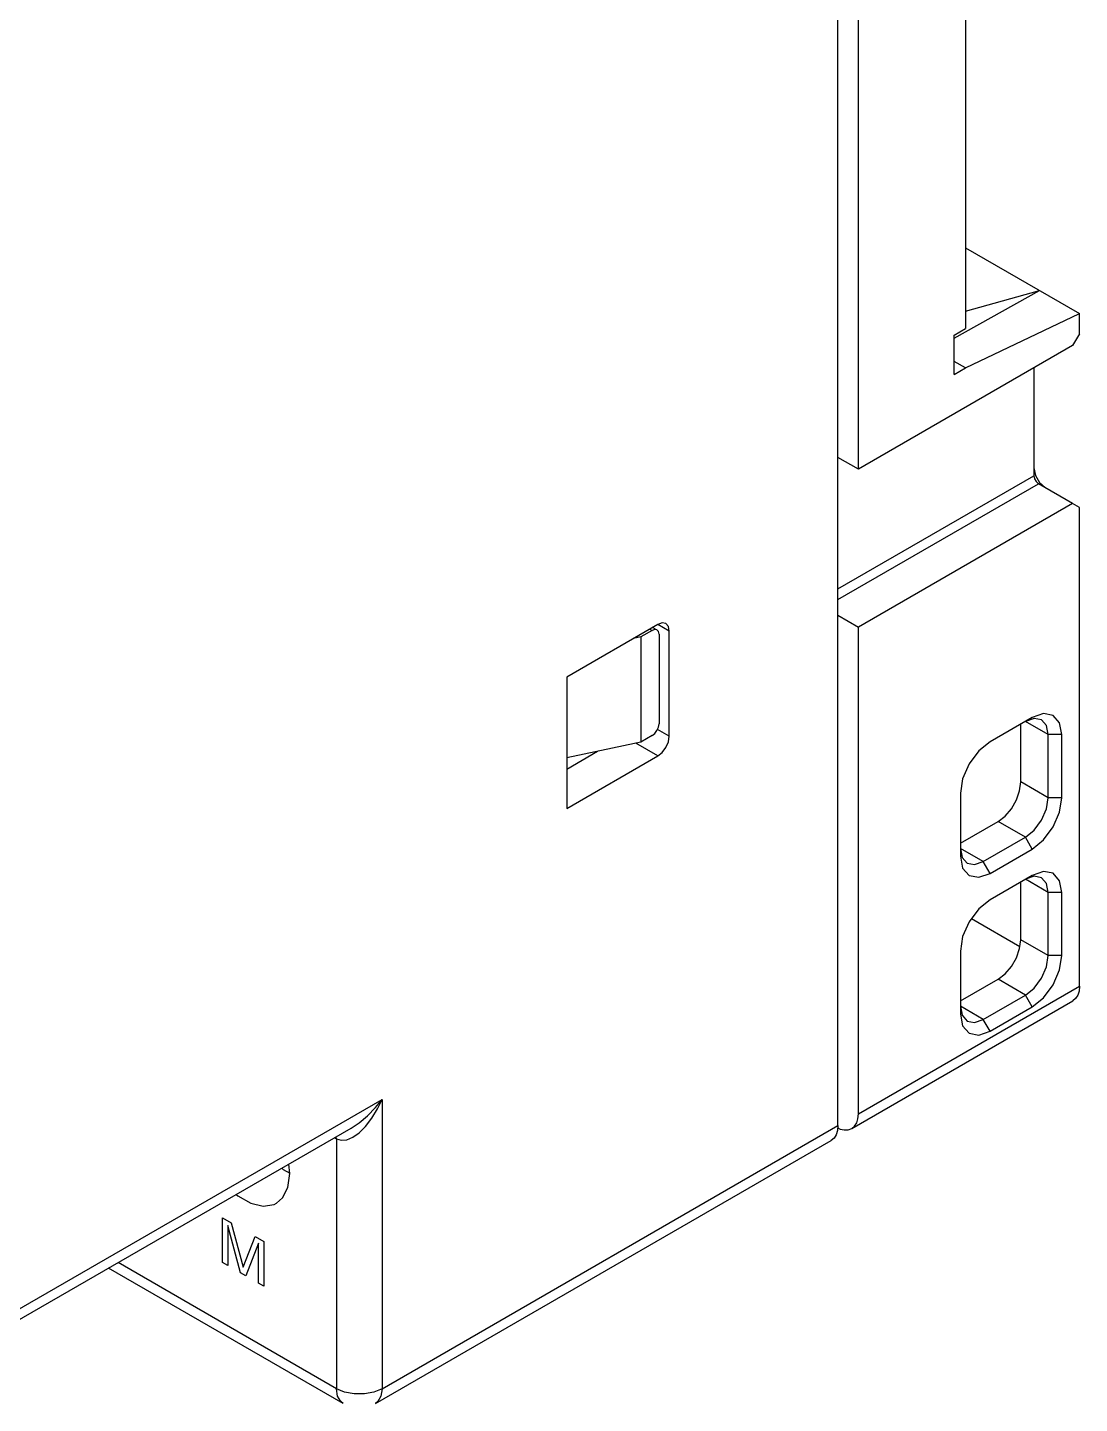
# Model space of a CAD drawing. Extents: x 0 to 420, y 0 to 297.
# Drawn here: x 199.17 to 231.8, y 100.49 to 143.19 of the extents above; entities that cross this region are included whole.
import ezdxf

# ---------------------------------------------------------------- set-up
doc = ezdxf.new("R2010")
doc.units = 0
doc.header["$LTSCALE"] = 23.1
doc.layers.add('40000_ISO', color=7, linetype='CONTINUOUS')

msp = doc.modelspace()

# ---------------------------------------------------------------- linework, layer by layer
at = {"layer": '40000_ISO', "color": 7, "linetype": 'CONTINUOUS'}
for p, q in [((224.308, 109.111), (224.308, 180.963)), ((224.945, 129.483), (224.945, 160.51)), ((228.268, 159.652), (228.268, 133.851)), ((228.268, 136.351), (231.804, 134.31)), ((227.915, 133.545), (230.566, 135.024)), ((228.268, 134.391), (230.566, 135.024)), ((228.268, 132.626), (231.804, 134.31)), ((231.804, 133.687), (231.804, 134.31)), ((227.915, 133.647), (228.268, 133.851)), ((231.804, 133.687), (231.592, 133.32)), ((231.592, 133.32), (224.945, 129.483)), ((227.915, 132.422), (227.915, 133.647)), ((228.268, 132.626), (227.915, 132.83)), ((227.915, 132.422), (228.268, 132.626)), ((230.389, 132.626), (230.389, 129.278)), ((224.945, 129.483), (224.308, 129.85)), ((230.389, 129.523), (230.437, 129.292)), ((224.308, 125.767), (230.389, 129.278)), ((224.308, 125.441), (230.531, 129.033)), ((230.389, 129.278), (230.408, 129.186)), ((230.408, 129.186), (230.46, 129.096)), ((230.437, 129.292), (230.566, 129.068)), ((230.46, 129.096), (230.531, 129.033)), ((231.592, 128.421), (230.531, 129.033)), ((230.566, 129.068), (230.743, 128.911)), ((231.592, 128.421), (224.945, 124.583)), ((231.804, 128.299), (231.592, 128.421)), ((231.804, 113.438), (231.804, 128.299)), ((218.858, 124.712), (218.722, 124.665)), ((218.972, 124.69), (218.858, 124.712)), ((219.049, 124.602), (218.972, 124.69)), ((224.308, 124.951), (224.945, 124.583)), ((218.722, 124.665), (215.894, 123.032)), ((218.192, 124.277), (217.969, 124.23)), ((218.545, 124.481), (218.192, 124.277)), ((218.192, 124.277), (218.192, 121.011)), ((218.475, 124.522), (218.545, 124.481)), ((218.627, 124.51), (218.545, 124.481)), ((218.563, 124.573), (218.642, 124.527)), ((218.695, 124.496), (218.627, 124.51)), ((218.741, 124.443), (218.695, 124.496)), ((219.076, 124.461), (218.722, 124.665)), ((218.758, 124.359), (218.741, 124.443)), ((218.758, 124.359), (218.758, 121.583)), ((219.076, 124.461), (219.049, 124.602)), ((219.076, 121.195), (219.076, 124.461)), ((224.945, 109.478), (224.945, 124.583)), ((215.894, 123.032), (215.894, 118.95)), ((230.336, 121.777), (229.028, 121.021)), ((230.395, 121.748), (230.124, 121.654)), ((230.688, 121.899), (230.336, 121.777)), ((230.624, 121.704), (230.395, 121.748)), ((230.778, 121.527), (230.624, 121.704)), ((230.986, 121.841), (230.688, 121.899)), ((231.186, 121.612), (230.986, 121.841)), ((218.545, 121.215), (218.627, 121.281)), ((218.627, 121.281), (218.695, 121.374)), ((218.695, 121.374), (218.741, 121.48)), ((219.076, 121.195), (218.71, 121.406)), ((218.741, 121.48), (218.758, 121.583)), ((229.983, 119.776), (229.983, 121.573)), ((230.831, 121.246), (230.124, 121.654)), ((230.831, 121.246), (230.778, 121.527)), ((231.256, 121.246), (231.186, 121.612)), ((218.192, 121.011), (215.894, 120.526)), ((218.722, 120.583), (218.037, 120.979)), ((218.545, 121.215), (218.192, 121.011)), ((218.858, 120.692), (218.972, 120.847)), ((218.972, 120.847), (219.049, 121.023)), ((219.049, 121.023), (219.076, 121.195)), ((229.028, 121.021), (228.677, 120.738)), ((231.256, 121.246), (230.831, 121.246)), ((230.831, 119.286), (230.831, 121.246)), ((231.256, 119.286), (231.256, 121.246)), ((215.894, 120.174), (216.854, 120.729)), ((215.894, 118.95), (218.722, 120.583)), ((218.722, 120.583), (218.858, 120.692)), ((228.677, 120.738), (228.378, 120.335)), ((228.378, 120.335), (228.179, 119.876)), ((228.179, 119.876), (228.109, 119.429)), ((229.948, 119.504), (229.983, 119.776)), ((230.831, 119.286), (229.983, 119.776)), ((228.109, 119.429), (228.109, 117.47)), ((229.691, 118.947), (229.848, 119.218)), ((229.848, 119.218), (229.948, 119.504)), ((230.778, 118.943), (230.831, 119.286)), ((231.256, 119.286), (230.831, 119.286)), ((231.186, 118.84), (231.256, 119.286)), ((229.276, 118.552), (229.494, 118.718)), ((229.494, 118.718), (229.691, 118.947)), ((230.624, 118.589), (230.778, 118.943)), ((230.986, 118.38), (231.186, 118.84)), ((228.109, 117.878), (229.276, 118.552)), ((230.124, 118.062), (229.276, 118.552)), ((230.395, 118.28), (230.624, 118.589)), ((230.688, 117.978), (230.986, 118.38)), ((228.816, 117.306), (230.124, 118.062)), ((230.124, 118.062), (230.395, 118.28)), ((230.336, 117.694), (230.124, 118.062)), ((230.336, 117.694), (230.688, 117.978)), ((228.816, 117.306), (228.109, 117.715)), ((228.109, 117.715), (228.163, 117.433)), ((228.109, 117.47), (228.179, 117.104)), ((228.163, 117.433), (228.316, 117.257)), ((229.028, 116.939), (230.336, 117.694)), ((228.179, 117.104), (228.378, 116.875)), ((228.316, 117.257), (228.546, 117.212)), ((228.546, 117.212), (228.816, 117.306)), ((229.028, 116.939), (228.816, 117.306)), ((228.378, 116.875), (228.677, 116.817)), ((228.677, 116.817), (229.028, 116.939)), ((230.336, 116.878), (229.028, 116.122)), ((229.983, 114.877), (229.983, 116.674)), ((230.395, 116.849), (230.124, 116.755)), ((230.831, 116.347), (230.124, 116.755)), ((230.688, 117), (230.336, 116.878)), ((230.624, 116.805), (230.395, 116.849)), ((230.778, 116.628), (230.624, 116.805)), ((230.986, 116.942), (230.688, 117)), ((230.831, 116.347), (230.778, 116.628)), ((231.186, 116.713), (230.986, 116.942)), ((231.256, 116.347), (231.186, 116.713)), ((231.256, 116.347), (230.831, 116.347)), ((230.831, 114.387), (230.831, 116.347)), ((231.256, 114.387), (231.256, 116.347)), ((228.677, 115.839), (228.378, 115.436)), ((229.028, 116.122), (228.677, 115.839)), ((228.378, 115.436), (228.179, 114.977)), ((228.452, 115.536), (229.956, 114.668)), ((228.179, 114.977), (228.109, 114.53)), ((229.948, 114.605), (229.983, 114.877)), ((230.831, 114.387), (229.983, 114.877)), ((228.109, 114.53), (228.109, 112.571)), ((229.848, 114.319), (229.948, 114.605)), ((229.494, 113.819), (229.691, 114.048)), ((229.691, 114.048), (229.848, 114.319)), ((230.624, 113.69), (230.778, 114.044)), ((230.778, 114.044), (230.831, 114.387)), ((231.256, 114.387), (230.831, 114.387)), ((231.186, 113.941), (231.256, 114.387)), ((228.109, 112.979), (229.276, 113.653)), ((229.276, 113.653), (229.494, 113.819)), ((230.124, 113.163), (229.276, 113.653)), ((230.395, 113.381), (230.624, 113.69)), ((230.986, 113.481), (231.186, 113.941)), ((224.945, 109.478), (231.804, 113.438)), ((228.816, 112.407), (230.124, 113.163)), ((230.124, 113.163), (230.395, 113.381)), ((230.336, 112.795), (230.124, 113.163)), ((230.688, 113.079), (230.986, 113.481)), ((231.79, 113.287), (231.75, 113.157)), ((231.804, 113.438), (231.79, 113.287)), ((224.738, 109.02), (231.597, 112.98)), ((228.816, 112.407), (228.109, 112.816)), ((228.109, 112.816), (228.163, 112.534)), ((229.028, 112.04), (230.336, 112.795)), ((230.336, 112.795), (230.688, 113.079)), ((231.684, 113.053), (231.597, 112.98)), ((231.75, 113.157), (231.684, 113.053)), ((228.109, 112.571), (228.179, 112.205)), ((228.163, 112.534), (228.316, 112.358)), ((228.316, 112.358), (228.546, 112.313)), ((228.546, 112.313), (228.816, 112.407)), ((229.028, 112.04), (228.816, 112.407)), ((228.179, 112.205), (228.378, 111.976)), ((228.378, 111.976), (228.677, 111.918)), ((228.677, 111.918), (229.028, 112.04)), ((197.933, 102.865), (210.166, 109.927)), ((209.96, 109.673), (210.166, 109.927)), ((210.025, 109.635), (210.166, 109.927)), ((210.166, 109.927), (210.166, 100.946)), ((209.455, 109.201), (209.711, 109.415)), ((209.652, 109.087), (209.845, 109.338)), ((209.711, 109.415), (209.96, 109.673)), ((209.845, 109.338), (210.025, 109.635)), ((224.891, 109.197), (224.931, 109.327)), ((224.931, 109.327), (224.945, 109.478)), ((197.726, 102.407), (209.209, 109.037)), ((209.209, 109.037), (209.455, 109.201)), ((209.26, 108.749), (209.456, 108.89)), ((209.456, 108.89), (209.652, 109.087)), ((210.166, 100.946), (224.308, 109.111)), ((224.295, 108.959), (224.255, 108.829)), ((224.308, 109.111), (224.295, 108.959)), ((224.302, 109.04), (224.376, 109.006)), ((224.376, 109.006), (224.508, 108.976)), ((224.508, 108.976), (224.63, 108.981)), ((224.63, 108.981), (224.738, 109.02)), ((224.738, 109.02), (224.826, 109.093)), ((224.826, 109.093), (224.891, 109.197)), ((208.691, 108.738), (208.752, 108.703)), ((208.752, 108.703), (208.74, 108.766)), ((208.752, 108.703), (208.898, 108.655)), ((208.752, 108.703), (208.752, 100.946)), ((208.898, 108.655), (209.071, 108.669)), ((209.071, 108.669), (209.26, 108.749)), ((209.959, 100.488), (224.101, 108.653)), ((224.189, 108.726), (224.101, 108.653)), ((224.255, 108.829), (224.189, 108.726)), ((207.057, 107.794), (207.101, 107.754)), ((207.101, 107.754), (207.3, 107.639)), ((207.245, 107.194), (207.302, 107.621)), ((207.302, 107.621), (207.268, 107.916)), ((207.078, 106.868), (207.245, 107.194)), ((205.643, 106.978), (205.687, 106.937)), ((205.687, 106.937), (206.09, 106.705)), ((206.888, 106.705), (207.078, 106.868)), ((206.09, 106.705), (206.476, 106.613)), ((206.476, 106.613), (206.814, 106.668)), ((206.814, 106.668), (206.888, 106.705)), ((205.217, 106.253), (205.483, 106.099)), ((205.217, 104.865), (205.217, 106.253)), ((205.777, 104.541), (205.381, 106.013)), ((205.381, 106.013), (205.381, 104.77)), ((205.483, 106.099), (205.861, 104.719)), ((205.861, 104.719), (206.226, 105.67)), ((206.226, 105.67), (206.493, 105.516)), ((206.493, 105.516), (206.493, 104.128)), ((206.328, 105.468), (205.942, 104.446)), ((206.328, 104.223), (206.328, 105.468)), ((208.959, 100.488), (201.681, 104.69)), ((208.752, 100.946), (201.974, 104.859)), ((205.381, 104.77), (205.217, 104.865)), ((205.942, 104.446), (205.777, 104.541)), ((206.493, 104.128), (206.328, 104.223)), ((209.005, 100.84), (208.752, 100.946)), ((208.786, 100.716), (208.752, 100.946)), ((209.303, 100.784), (209.005, 100.84)), ((209.616, 100.784), (209.303, 100.784)), ((209.913, 100.84), (209.616, 100.784)), ((210.166, 100.946), (209.913, 100.84)), ((210.166, 100.946), (210.132, 100.716)), ((208.886, 100.545), (208.786, 100.716)), ((208.959, 100.488), (208.886, 100.545)), ((210.032, 100.545), (209.959, 100.488)), ((210.132, 100.716), (210.032, 100.545))]:
    msp.add_line(p, q, dxfattribs=at)

doc.saveas('drawing.dxf')
